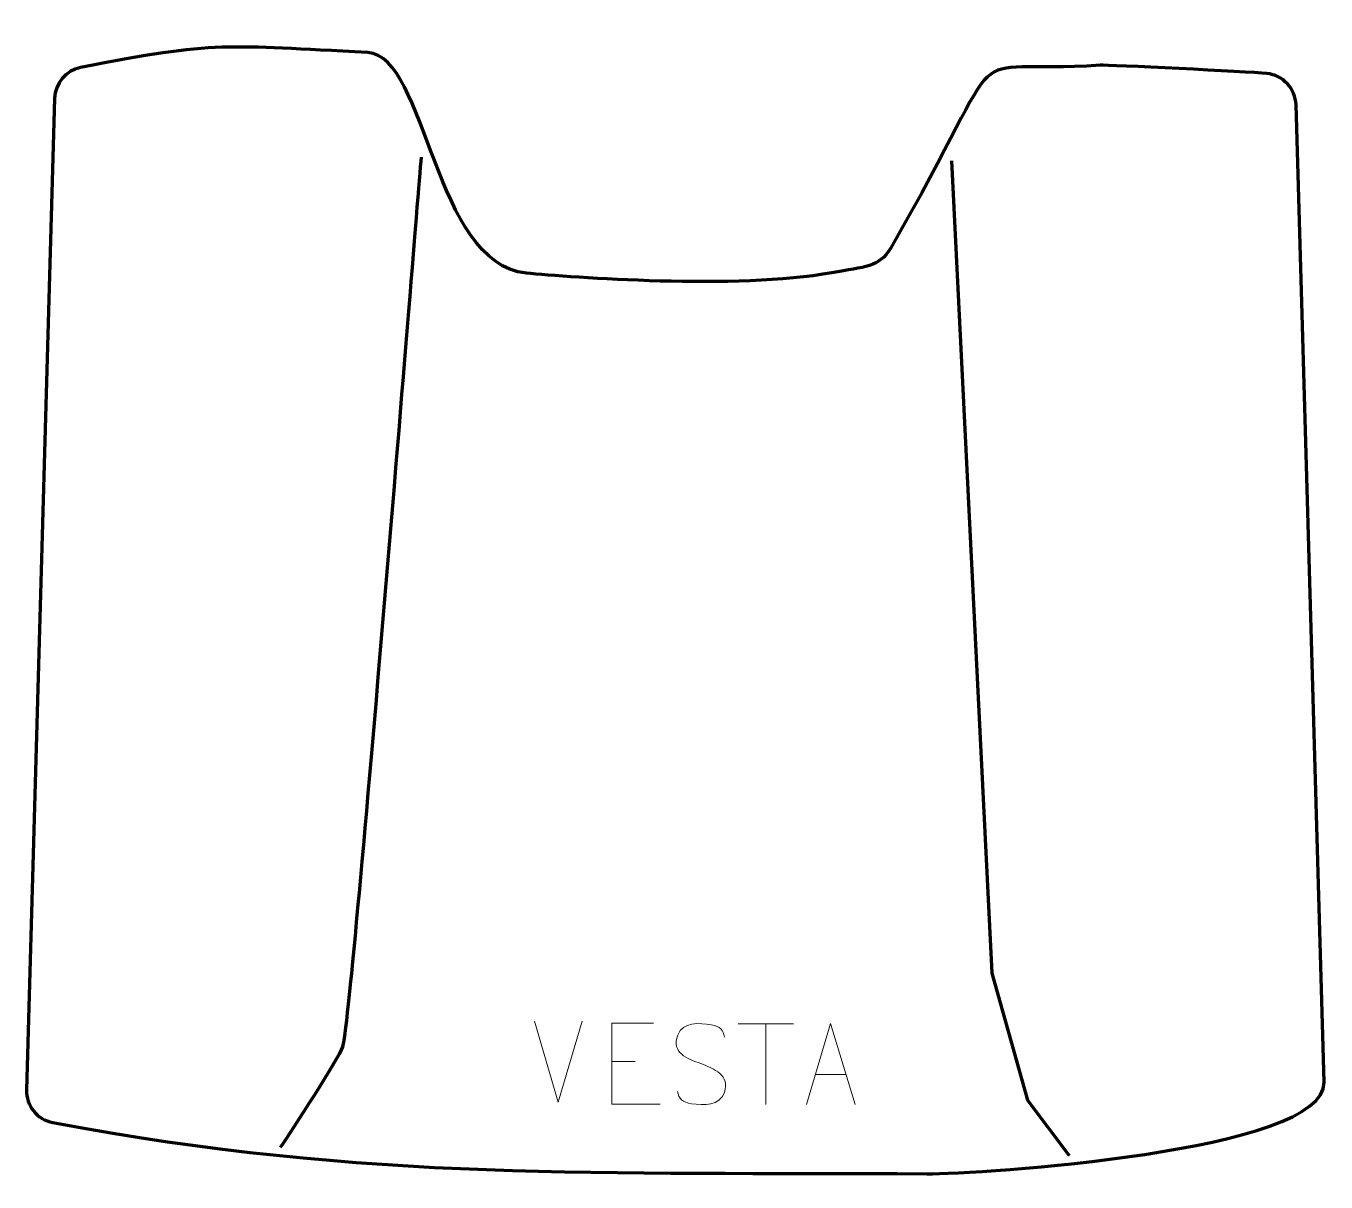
# Model space of a CAD drawing. Header units: millimetres. Extents: x 1463 to 1863, y 619 to 975.
import ezdxf

# ---------------------------------------------------------------- set-up
doc = ezdxf.new("R2010")
doc.units = ezdxf.units.MM
doc.header["$MEASUREMENT"] = 0
doc.layers.add('layer 1', color=7, linetype='Continuous')
doc.layers.add('layer 2', color=7, linetype='Continuous')

msp = doc.modelspace()

# ---------------------------------------------------------------- linework, layer by layer
at = {"layer": 'layer 1', "color": 230, "lineweight": 200}
msp.add_open_spline([(1479.9994, 962.5469), (1521.6411, 970.9184), (1525.1243, 969.3048), (1568.4179, 967.2075), (1568.4179, 967.2075), (1586.6066, 966.3264), (1588.6943, 901.921), (1617.2476, 899.2567), (1617.2476, 899.2567), (1630.755, 897.9962), (1682.0997, 894.0473), (1711.2943, 899.3852), (1711.2943, 899.3852), (1721.5069, 901.2525), (1725.895, 901.045), (1729.291, 906.9067), (1729.291, 906.9067), (1768.9534, 975.3639), (1747.5816, 960.1678), (1793.9308, 963.2701), (1793.9308, 963.2701), (1795.933, 963.404), (1839.4731, 961.2922), (1845.1837, 960.722), (1845.1837, 960.722), (1850.217, 960.2194), (1854.0412, 956.114), (1854.1859, 951.0575), (1854.1859, 951.0575), (1854.1859, 951.0575), (1862.7994, 650.1322), (1862.7994, 650.1322), (1862.7994, 650.1322), (1863.415, 628.628), (1755.858, 621.8608), (1740.5725, 621.963), (1740.5725, 621.963), (1640.8314, 622.6295), (1568.276, 619.4311), (1471.4658, 637.7522), (1471.4658, 637.7522), (1466.6009, 638.6729), (1463.1891, 642.9117), (1463.3293, 647.861), (1463.3293, 647.861), (1463.3293, 647.861), (1471.9744, 953.0263), (1471.9744, 953.0263), (1471.9744, 953.0263), (1472.1078, 957.7373), (1475.379, 961.6181), (1479.9994, 962.5469)], degree=3, knots=[0, 0, 0, 0, 0.07142857, 0.07142857, 0.07142857, 0.07142857, 0.14285714, 0.14285714, 0.14285714, 0.14285714, 0.21428571, 0.21428571, 0.21428571, 0.21428571, 0.28571429, 0.28571429, 0.28571429, 0.28571429, 0.35714286, 0.35714286, 0.35714286, 0.35714286, 0.42857143, 0.42857143, 0.42857143, 0.42857143, 0.5, 0.5, 0.5, 0.5, 0.57142857, 0.57142857, 0.57142857, 0.57142857, 0.64285714, 0.64285714, 0.64285714, 0.64285714, 0.71428571, 0.71428571, 0.71428571, 0.71428571, 0.78571429, 0.78571429, 0.78571429, 0.78571429, 0.85714286, 0.85714286, 0.85714286, 0.85714286, 1, 1, 1, 1], dxfattribs=at)
at = {"layer": 'layer 2', "color": 142, "lineweight": 200}
for points, knots in [([(1584.8249, 934.9698), (1582.7004, 909.6703), (1563.4337, 669.4312), (1560.6255, 661.019), (1560.6255, 661.019), (1559.3808, 657.2903), (1544.9362, 635.1918), (1541.4832, 630.0713)], [0, 0, 0, 0, 0.33333333, 0.33333333, 0.33333333, 0.33333333, 1, 1, 1, 1]), ([(1748.1229, 933.8019), (1748.1229, 933.8019), (1760.5535, 683.6825), (1760.5535, 683.6825), (1760.5535, 683.6825), (1760.5535, 683.6825), (1771.5681, 644.6438), (1771.5681, 644.6438), (1771.5681, 644.6438), (1771.5681, 644.6438), (1784.3849, 627.561), (1784.3849, 627.561)], [0, 0, 0, 0, 0.25, 0.25, 0.25, 0.25, 0.5, 0.5, 0.5, 0.5, 1, 1, 1, 1])]:
    msp.add_open_spline(points, degree=3, knots=knots, dxfattribs=at)
at = {"layer": 'layer 2', "color": 250, "lineweight": 9}
for points in [[(1627.0535, 644.0167), (1627.0535, 644.0167), (1619.7317, 668.9703), (1619.7317, 668.9703)], [(1634.3754, 668.9703), (1634.3754, 668.9703), (1627.0536, 644.0167), (1627.0536, 644.0167)], [(1682.4802, 668.1759), (1682.4802, 668.1759), (1699.4674, 668.1759), (1699.4674, 668.1759)], [(1690.974, 643.2459), (1690.974, 643.2459), (1690.974, 668.1994), (1690.974, 668.1994)], [(1643.5464, 656.4935), (1643.5464, 656.4935), (1650.7145, 656.4935), (1650.7145, 656.4935)], [(1706.226, 652.4953), (1706.226, 652.4953), (1715.7217, 652.4953), (1715.7217, 652.4953)]]:
    msp.add_open_spline(points, degree=3, dxfattribs=at)
for points, knots in [([(1670.9793, 655.8965), (1666.731, 657.3669), (1661.8229, 659.1627), (1663.828, 664.683), (1663.828, 664.683), (1665.3315, 668.8229), (1670.5451, 668.4344), (1674.1487, 667.8333), (1674.1487, 667.8333), (1677.0093, 667.3561), (1677.874, 666.1429), (1678.1846, 664.0588)], [0, 0, 0, 0, 0.25, 0.25, 0.25, 0.25, 0.5, 0.5, 0.5, 0.5, 1, 1, 1, 1]), ([(1656.4203, 668.3732), (1656.4203, 668.3732), (1643.5464, 668.3732), (1643.5464, 668.3732), (1643.5464, 668.3732), (1643.5464, 668.3732), (1643.5464, 643.4196), (1643.5464, 643.4196), (1643.5464, 643.4196), (1643.5464, 643.4196), (1658.4122, 643.4196), (1658.4122, 643.4196)], [0, 0, 0, 0, 0.25, 0.25, 0.25, 0.25, 0.5, 0.5, 0.5, 0.5, 1, 1, 1, 1]), ([(1703.5034, 643.2459), (1703.5034, 643.2459), (1710.8744, 668.1994), (1710.8744, 668.1994), (1710.8744, 668.1994), (1710.8744, 668.1994), (1718.4443, 643.2459), (1718.4443, 643.2459)], [0, 0, 0, 0, 0.33333333, 0.33333333, 0.33333333, 0.33333333, 1, 1, 1, 1]), ([(1670.9793, 655.8964), (1674.9979, 654.2497), (1680.0274, 652.3614), (1678.1934, 647.0011), (1678.1934, 647.0011), (1676.7336, 642.7347), (1671.8228, 642.9914), (1668.0967, 643.5461), (1668.0967, 643.5461), (1665.3467, 643.9559), (1664.1258, 645.1694), (1663.7478, 647.2816)], [0, 0, 0, 0, 0.25, 0.25, 0.25, 0.25, 0.5, 0.5, 0.5, 0.5, 1, 1, 1, 1])]:
    msp.add_open_spline(points, degree=3, knots=knots, dxfattribs=at)

doc.saveas('drawing.dxf')
